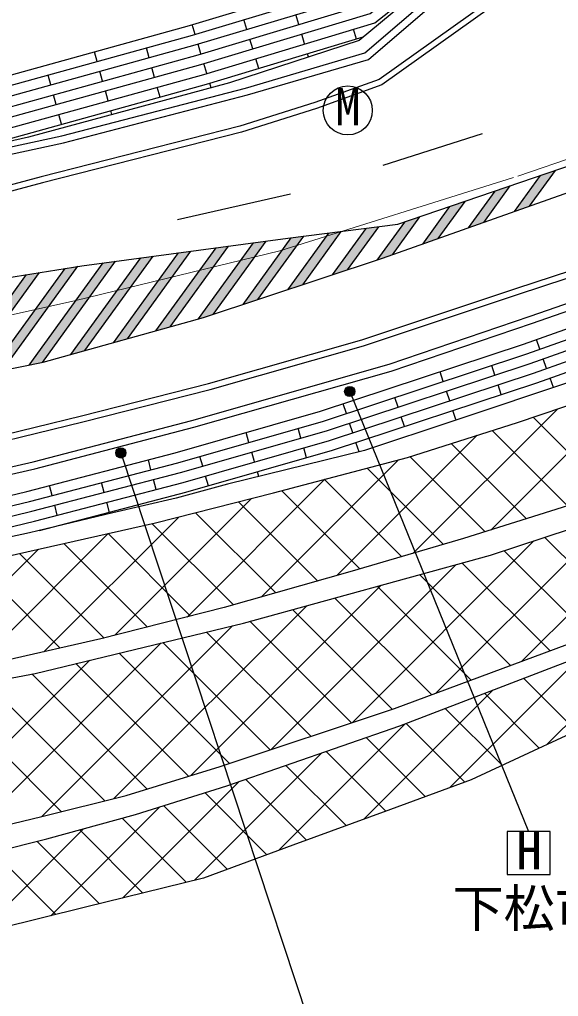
# Model space of a CAD drawing. Units: millimetres at full size, sheet at 1:1000; details may follow other scales. Extents: x 40000 to 680000, y 20000 to 380000.
# Drawn here: x 323140 to 349537, y 246464 to 294338 of the extents above; entities that cross this region are included whole.
import ezdxf
from ezdxf.enums import TextEntityAlignment as Align

# ---------------------------------------------------------------- set-up
doc = ezdxf.new("R2010")
doc.units = ezdxf.units.MM
doc.header["$LTSCALE"] = 1000
doc.linetypes.add('CHAIN', pattern=[18.5, 12, -1.5, 3.5, -1.5])
for name, color, linetype, lineweight in [('M-BGD', 7, 'Continuous', 25), ('M-BGD-EXST', 7, 'Continuous', 25), ('M-BMK', 2, 'CHAIN', 13), ('M-STR-STRC', 7, 'Continuous', 25)]:
    doc.layers.add(name, color=color, linetype=linetype, lineweight=lineweight)
doc.styles.add('ＭＳ ゴシック', font='')
doc.styles.get('ＭＳ ゴシック').set_extended_font_data('MS Gothic')

msp = doc.modelspace()

# ---------------------------------------------------------------- hatches: boundary and pattern name
at = {"layer": 'M-BGD'}
msp.add_hatch(color=256, dxfattribs=at).paths.add_polyline_path([(327882, 272982, 0.41421), (328221, 272882, 0.41421), (328321, 273221, 1)])
at = {"layer": 'M-BGD-EXST'}
msp.add_hatch(color=256, dxfattribs=at).paths.add_polyline_path([(339095, 275990, 0.41421), (339435, 275890, 0.41421), (339535, 276229, 1)])
at = {"layer": 'M-STR-STRC'}
for points in [[(349376, 286940), (348637, 286687), (347363, 284926), (348110, 285191)], [(347161, 286182), (346423, 285929), (345122, 284130), (345869, 284395)], [(344947, 285424), (344208, 285171), (342880, 283335), (343627, 283600)], [(342732, 284666), (341994, 284413), (340644, 282548), (340911, 282636), (341385, 282805)], [(338876, 283942), (338157, 283717), (336262, 281097), (336993, 281339)], [(338269, 283871), (338157, 283717), (338876, 283942), (338881, 283949)], [(340716, 284182), (340104, 284104), (338453, 281823), (339184, 282064)], [(333972, 282538), (334646, 282702), (335205, 283475), (334591, 283393)], [(337045, 283715), (336434, 283637), (336002, 283041), (336721, 283266)], [(331518, 282985), (330904, 282903), (327720, 278502), (328415, 278696)], [(333362, 283230), (332747, 283148), (329806, 279083), (330502, 279276)], [(336721, 283266), (336002, 283041), (334071, 280372), (334802, 280613)], [(327831, 282495), (327217, 282413), (323595, 277407), (324246, 277539)], [(329675, 282740), (329060, 282658), (325634, 277922), (326329, 278115)], [(334646, 282702), (333972, 282538), (331893, 279664), (332143, 279733), (332610, 279888)], [(325983, 282244), (325355, 282143), (321643, 277012), (322294, 277144)], [(324099, 281942), (323471, 281841), (319690, 276616), (320341, 276748)]]:
    msp.add_hatch(color=256, dxfattribs=at).paths.add_polyline_path(points)

# ---------------------------------------------------------------- linework, layer by layer
at = {"layer": 'M-BGD'}
for p, q in [((336815, 294098), (336670, 294577)), ((331739, 293612), (331595, 294091)), ((334277, 293855), (334132, 294334)), ((337103, 293140), (336959, 293619)), ((339641, 293383), (339497, 293862)), ((332027, 292655), (331883, 293134)), ((334565, 292898), (334421, 293376)), ((326944, 292282), (326811, 292762)), ((329487, 292467), (329354, 292949)), ((337295, 292505), (337248, 292662)), ((332316, 291698), (332172, 292176)), ((334854, 291940), (334710, 292419)), ((324668, 291133), (324535, 291615)), ((327211, 291318), (327078, 291800)), ((329754, 291503), (329621, 291985)), ((332527, 290998), (332460, 291219)), ((324935, 290169), (324802, 290651)), ((327478, 290354), (327345, 290836)), ((330021, 290540), (329887, 291021)), ((325202, 289205), (325069, 289687)), ((327665, 289678), (327611, 289872)), ((348622, 278185), (348454, 278656)), ((348956, 277243), (348789, 277714)), ((346425, 276916), (346268, 277391)), ((343895, 276605), (343737, 277080)), ((349288, 276305), (349123, 276771)), ((346220, 269322), (353510, 276612)), ((346739, 275967), (346582, 276441)), ((341678, 275344), (341521, 275819)), ((344209, 275656), (344052, 276130)), ((339148, 275033), (338991, 275508)), ((341993, 274395), (341836, 274870)), ((342426, 268180), (349500, 275254)), ((344515, 274731), (344366, 275181)), ((351976, 271161), (348293, 274845)), ((339462, 274084), (339305, 274559)), ((334379, 273618), (334242, 274098)), ((336920, 273825), (336783, 274306)), ((338681, 267086), (345556, 273962)), ((349980, 270506), (346292, 274195)), ((339768, 273160), (339620, 273609)), ((347965, 269870), (344278, 273557)), ((328102, 273101), (338990, 240127)), ((332114, 272449), (331976, 272929)), ((334655, 272656), (334517, 273137)), ((337196, 272864), (337058, 273344)), ((345947, 269236), (342264, 272919)), ((329576, 272276), (329450, 272760)), ((334979, 266036), (341708, 272766)), ((332389, 271487), (332251, 271968)), ((334857, 271949), (334792, 272176)), ((343914, 268617), (340173, 272358)), ((324737, 271016), (324611, 271500)), ((327283, 271163), (327157, 271646)), ((329828, 271309), (329702, 271792)), ((331351, 265059), (338099, 271807)), ((341865, 268015), (338078, 271802)), ((339816, 267412), (335982, 271246)), ((347744, 262891), (356249, 271397)), ((324989, 270049), (324863, 270533)), ((327540, 270173), (327409, 270679)), ((327792, 264152), (334504, 270865)), ((337753, 266823), (333873, 270704)), ((335687, 266237), (331759, 270165)), ((343534, 261333), (352292, 270091)), ((324337, 263349), (330946, 269958)), ((333622, 265651), (329642, 269631)), ((320958, 262622), (327485, 269149)), ((331519, 265102), (327475, 269146)), ((329406, 264564), (325308, 268662)), ((339443, 259894), (348334, 268785)), ((352932, 264902), (348872, 268962)), ((317715, 262030), (324069, 268385)), ((327293, 264025), (323141, 268177)), ((351047, 264136), (346879, 268304)), ((325136, 263531), (320922, 267745)), ((335464, 258567), (344516, 267618)), ((349128, 263404), (344827, 267704)), ((347192, 262687), (342747, 267133)), ((331537, 257291), (340861, 266615)), ((345257, 261971), (340666, 266562)), ((343322, 261254), (338586, 265990)), ((327751, 256157), (337206, 265612)), ((341384, 260541), (336505, 265419)), ((339395, 259878), (334425, 264848)), ((348962, 258805), (355275, 265119)), ((324216, 255274), (333575, 264632)), ((337407, 259214), (332298, 264324)), ((320728, 254437), (330079, 263788)), ((335418, 258551), (330162, 263808)), ((317346, 253706), (326584, 262944)), ((333430, 257888), (328026, 263292)), ((344196, 256692), (350658, 263153)), ((331413, 257253), (325890, 262777)), ((329388, 256626), (323747, 262267)), ((350405, 259474), (347823, 262056)), ((325194, 255518), (319293, 261419)), ((327315, 256048), (321520, 261843)), ((340009, 255157), (346337, 261485)), ((348593, 258635), (345908, 261320)), ((346784, 257792), (343993, 260583)), ((335817, 253616), (342028, 259827)), ((344955, 256970), (342078, 259846)), ((343014, 256259), (340120, 259153)), ((331710, 252161), (337946, 258397)), ((341074, 255548), (338153, 258469)), ((339135, 254835), (336186, 257784)), ((337196, 254122), (334219, 257099)), ((328187, 251289), (333879, 256981)), ((335256, 253410), (332224, 256442)), ((324666, 250419), (329988, 255742)), ((333317, 252698), (330205, 255810)), ((331303, 252060), (328166, 255197)), ((322090, 250495), (326272, 254677)), ((329177, 251534), (326086, 254626)), ((327052, 251008), (323996, 254064)), ((324925, 250483), (321877, 253531))]:
    msp.add_line(p, q, dxfattribs=at)
for points in [[(294842, 284453), (297794, 284624), (305446, 286093), (311708, 287654), (315207, 289348), (322084, 290936), (331608, 293573), (339609, 295985), (345394, 300551), (347597, 302274), (350546, 304016), (352643, 305588), (355308, 307364), (357782, 308583), (360066, 309176), (363063, 310256), (364458, 310845), (366256, 311344), (369151, 312031), (371996, 312514), (375173, 312757), (378058, 311449)], [(289590, 283839), (293646, 283883), (297855, 284127), (305553, 285605), (311879, 287182), (315374, 288874), (322207, 290451), (331747, 293093), (339845, 295533), (345703, 300157), (347879, 301861), (350824, 303600), (352932, 305180), (355558, 306930), (357957, 308112), (360214, 308698), (363245, 309790), (364623, 310372), (366381, 310860), (369251, 311541), (372057, 312017), (375084, 312248), (375928, 311866)], [(378113, 311417), (377267, 311715), (376097, 311857), (374724, 311928), (373319, 311847), (372098, 311572), (370534, 311251), (367956, 310532), (364844, 309462), (362274, 308415), (359402, 307035), (355563, 304962), (351719, 302705), (348044, 300064), (345099, 297729), (339771, 293313), (333418, 291240), (323582, 288569), (315675, 286769), (314313, 286336)], [(286192, 282311), (294596, 282133), (304086, 284016), (312360, 285960), (316661, 286787), (325219, 288643), (334215, 290978), (340060, 292701), (348322, 299795), (363722, 304804), (369728, 306278), (374634, 307278), (376003, 308319), (377275, 309645), (378113, 311417)], [(286261, 281959), (294627, 281782), (304160, 283674), (312433, 285618), (316731, 286444), (325300, 288303), (334308, 290640), (340231, 292386), (348497, 299484), (363818, 304467), (369804, 305937), (374782, 306951), (376237, 308057), (377567, 309444), (378429, 311268)], [(289590, 283339), (293663, 283383), (297917, 283630), (305661, 285116), (312050, 286709), (315542, 288399), (322330, 289967), (331886, 292612), (340080, 295082), (346012, 299764), (348162, 301447), (351102, 303183), (353221, 304772), (355808, 306496), (358132, 307641), (360362, 308220), (363427, 309324), (364788, 309899), (366505, 310376), (369351, 311051), (370560, 311256)], [(289590, 282839), (293680, 282883), (297979, 283133), (305769, 284628), (312222, 286237), (315709, 287925), (322453, 289482), (332025, 292132), (340315, 294631), (346321, 299371), (348444, 301033), (351380, 302767), (353510, 304363), (356058, 306061), (358307, 307170), (360510, 307742), (361964, 308266)], [(295141, 284971), (297732, 285122), (305338, 286582), (311537, 288127), (315040, 289823), (321961, 291421), (331470, 294053), (339374, 296436), (345085, 300944), (347314, 302688), (350268, 304433), (352101, 305807)], [(369876, 303639), (348990, 296916), (340887, 291139), (337692, 289983), (334015, 288822), (324267, 286339), (318044, 284664), (311869, 283343), (305031, 281981), (297909, 280780), (293814, 280149), (290682, 279840), (286161, 279827), (282150, 280013), (275296, 280448), (267297, 281524), (257857, 283067), (253459, 284052), (248718, 285168), (241594, 287111), (223932, 292024), (213191, 295041)], [(369785, 303924), (348854, 297188), (340747, 291407), (337596, 290267), (333933, 289111), (324191, 286629), (317973, 284956), (311809, 283637), (304977, 282276), (297862, 281076), (293777, 280447), (290667, 280140), (286167, 280127), (282166, 280313), (275325, 280746), (267341, 281821), (257914, 283362), (253526, 284344), (248792, 285459), (241674, 287400), (224013, 292313), (213272, 295330)], [(313087, 286100), (315876, 287450), (322576, 288997), (332164, 291652), (340550, 294179), (346630, 298978), (348726, 300619), (349230, 300916)], [(315863, 286934), (322699, 288512), (332303, 291171), (339979, 293485)], [(223769, 284255), (232798, 281788), (244831, 278564), (251535, 276941), (261257, 274871), (263886, 274406), (267616, 273845), (271633, 273408), (277466, 273046), (283303, 272747), (294448, 272494), (299911, 272237), (308447, 272017), (312064, 272151), (315302, 272521), (319355, 273250), (326168, 274910), (332393, 276504), (339905, 278642), (347445, 281150), (354732, 283547), (361840, 286079), (369736, 288938)], [(223690, 283966), (232720, 281499), (244757, 278273), (251468, 276649), (261199, 274577), (263838, 274110), (267578, 273547), (271607, 273109), (277449, 272747), (283292, 272447), (294437, 272195), (299900, 271937), (308448, 271717), (312087, 271851), (315345, 272224), (319417, 272956), (326241, 274619), (332471, 276214), (339993, 278355), (347539, 280865), (354829, 283263), (361942, 285797), (369838, 288656)], [(212052, 285722), (239559, 278214), (246238, 276399), (256142, 274213), (262498, 272996), (267215, 272268), (272901, 271645), (277517, 271296), (283304, 270932), (291207, 270718), (300770, 270278), (307807, 270277), (312334, 270504), (316594, 271017), (323804, 272656), (331583, 274691), (341241, 277444), (348152, 279797), (359372, 283695), (367891, 286766), (371114, 287869), (380806, 283142), (383744, 271290)], [(211960, 285384), (239467, 277876), (246154, 276059), (256072, 273870), (262439, 272651), (267169, 271921), (272869, 271297), (277493, 270947), (283288, 270582), (291194, 270369), (300762, 269928), (307816, 269927), (312364, 270155), (316654, 270672), (323887, 272316), (331675, 274354), (341345, 277110), (348266, 279466), (359489, 283365), (368007, 286436), (371090, 287491), (380506, 282899), (383404, 271206)], [(290046, 269659), (299369, 269263), (305923, 269137), (311613, 269318), (315121, 269566), (317703, 269925), (320907, 270587), (323505, 271212), (330760, 273101), (337883, 275141), (347823, 278432), (371112, 286692), (380194, 282452), (383082, 271458)], [(290022, 269160), (299354, 268763), (305926, 268637), (311639, 268818), (315173, 269068), (317788, 269432), (321016, 270099), (323626, 270727), (330891, 272619), (338031, 274663), (347985, 277959), (371086, 286152), (379770, 282098), (382583, 271393)], [(289999, 268660), (299338, 268263), (305929, 268137), (311664, 268319), (315225, 268571), (317874, 268939), (321125, 269611), (323748, 270242), (331023, 272136), (338178, 274185), (348147, 277486), (371060, 285613), (379346, 281744), (379538, 281012)], [(289976, 268161), (299323, 267763), (305932, 267637), (311690, 267819), (315277, 268073), (317959, 268446), (321235, 269123), (323869, 269757), (331155, 271654), (338326, 273707), (348310, 277013), (371034, 285073), (378922, 281390), (378954, 281270)], [(324120, 269306), (331287, 271172), (338473, 273230), (348472, 276540), (371008, 284533), (372213, 283971)], [(382277, 271313), (379651, 280962), (372563, 284088), (356135, 278595), (344454, 274688), (340031, 273224), (333327, 271572), (330804, 270877), (327710, 270156), (323623, 269188), (321051, 268627), (318224, 268191), (315651, 267848), (312841, 267562), (308978, 267378), (303136, 267265), (299214, 267303), (293134, 267463), (286607, 267649)], [(245262, 272452), (252057, 270771), (259163, 269342), (266355, 268136), (270193, 267556), (273210, 267146), (277247, 266891), (282468, 266635), (290059, 266423), (300948, 266405), (306755, 266442), (310968, 266690), (316172, 267020), (321821, 267882), (329807, 269668), (335574, 271137), (342148, 272882), (347535, 274588), (356750, 277709), (363282, 279929), (370766, 282448), (372830, 283145), (379205, 280291), (381747, 271006)], [(363282, 279929), (362307, 274741), (361964, 273292), (360862, 268220), (360696, 267405), (360005, 264002), (355075, 261636), (348313, 258505), (345269, 257084), (341305, 255633), (336522, 253874), (332149, 252269), (326372, 250840), (322077, 249782), (322109, 251495), (313677, 250524), (311408, 251509)], [(362307, 274741), (358743, 273426), (354152, 271876), (349720, 270421), (344885, 268903), (339432, 267299), (333168, 265523), (327129, 263983), (322527, 262938), (319235, 262275), (314054, 261442), (308959, 260738), (302893, 260314), (297944, 260375), (288702, 260735), (278867, 261298), (273376, 261780), (268808, 262321), (266222, 262650)], [(269033, 261415), (273465, 260937), (279221, 260519), (285080, 260095), (296132, 259424), (300865, 259264), (305692, 259308), (309654, 259651), (317567, 261090), (323908, 262298), (334107, 264761), (346207, 268083), (358059, 271994), (362006, 273467)], [(306690, 252153), (310702, 252534), (314511, 253160), (319065, 254038), (324226, 255276), (328365, 256310), (332962, 257732), (341502, 260581), (350441, 263890), (356756, 266456), (360862, 268220)], [(308824, 251204), (311408, 251509), (314757, 252015), (319457, 252924), (324469, 254183), (328824, 255377), (333295, 256778), (341774, 259729), (350491, 263082), (357007, 265856), (360715, 267495)]]:
    msp.add_lwpolyline(points, dxfattribs=at)
msp.add_circle((328102, 273101), 250, dxfattribs=at)
at = {"layer": 'M-BGD-EXST'}
for p, q in [((339315, 276109), (348074, 254546)), ((349124, 254546), (347024, 254546)), ((347024, 254546), (347024, 252446)), ((349124, 252446), (349124, 254546)), ((347024, 252446), (349124, 252446))]:
    msp.add_line(p, q, dxfattribs=at)
for centre, radius in [((339220, 289885), 1200), ((339315, 276109), 250)]:
    msp.add_circle(centre, radius, dxfattribs=at)
at = {"layer": 'M-BMK'}
msp.add_lwpolyline([(208664, 292116), (232746, 285854), (250275, 281032), (259752, 278784), (265391, 277565), (270362, 276944), (273625, 276672), (281970, 276194), (289651, 275939), (297398, 276150), (308099, 277241), (317345, 278664), (318804, 278989), (325899, 280569), (335884, 283004), (347551, 286662), (370636, 294562), (376304, 296456), (381887, 298055), (389290, 299842)], dxfattribs=at)
at = {"layer": 'M-STR-STRC'}
for p, q in [((340949, 287208), (345814, 288752)), ((349376, 286940), (348110, 285191)), ((348637, 286687), (347363, 284926)), ((346423, 285929), (345122, 284130)), ((347161, 286182), (345869, 284395)), ((330874, 284535), (336417, 285794)), ((344947, 285424), (343627, 283600)), ((344208, 285171), (342880, 283335)), ((341994, 284413), (340644, 282548)), ((342732, 284666), (341385, 282805)), ((338881, 283949), (336993, 281339)), ((340104, 284104), (338453, 281823)), ((340716, 284182), (339184, 282064)), ((335205, 283475), (332610, 279888)), ((336434, 283637), (334071, 280372)), ((337045, 283715), (334802, 280613)), ((338269, 283871), (336262, 281097)), ((331518, 282985), (328415, 278696)), ((332747, 283148), (329806, 279083)), ((333362, 283230), (330502, 279276)), ((334591, 283393), (331893, 279664)), ((327831, 282495), (324246, 277539)), ((329060, 282658), (325634, 277922)), ((329675, 282740), (326329, 278115)), ((330904, 282903), (327720, 278502)), ((325355, 282143), (321643, 277012)), ((325983, 282244), (322294, 277144)), ((327217, 282413), (323595, 277407)), ((323471, 281841), (319690, 276616)), ((324099, 281942), (320341, 276748))]:
    msp.add_line(p, q, dxfattribs=at)
for points in [[(288357, 275414), (289236, 275168), (292313, 274850), (297259, 274801), (305780, 275103), (312152, 275481), (316008, 275869), (324299, 277550), (332143, 279733), (340911, 282636), (354514, 287463), (370878, 293209), (371161, 293426), (371278, 293696), (371255, 293972), (371203, 294088), (371094, 294174)], [(288357, 275414), (290861, 275755), (294917, 276282), (299029, 276907), (304195, 277803), (312853, 279498), (319229, 281162), (326187, 282276), (336289, 283619), (341675, 284304), (355017, 288870), (370052, 294016), (370267, 294089)]]:
    msp.add_lwpolyline(points, dxfattribs=at)

# ---------------------------------------------------------------- texts
at = {"layer": 'M-BGD-EXST', "style": 'ＭＳ ゴシック'}
for s, p in [('M', (338598, 288606)), ('H', (347477, 252138))]:
    msp.add_text(s, height=1833, dxfattribs=at).set_placement(p, align=Align.BOTTOM_LEFT)
msp.add_text('下松市', height=1833, dxfattribs=at).set_placement((348102, 250788), align=Align.MIDDLE_CENTER)

doc.saveas('drawing.dxf')
